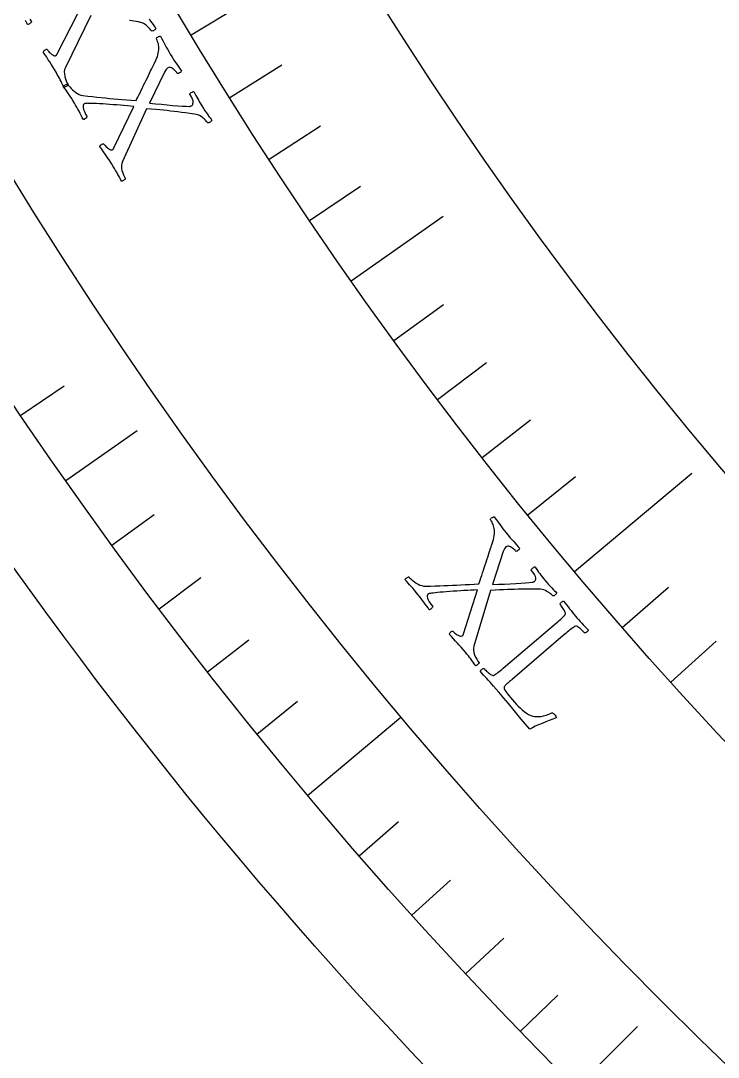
# Model space of a CAD drawing. Header units: millimetres. Extents: x -76 to 76, y -76 to 98.
# Drawn here: x -61.75 to -50.34, y -52.16 to -35.19 of the extents above; entities that cross this region are included whole.
import ezdxf

# ---------------------------------------------------------------- set-up
doc = ezdxf.new("R2010")
doc.units = ezdxf.units.MM
for name, color, linetype in [('CUT_OUTER', 1, 'Continuous'), ('ENGRAVE', 7, 'Continuous'), ('ENGRAVE_FINE', 8, 'Continuous'), ('TEXT', 5, 'Continuous')]:
    doc.layers.add(name, color=color, linetype=linetype)

msp = doc.modelspace()

# ---------------------------------------------------------------- linework, layer by layer
at = {"layer": 'CUT_OUTER'}
msp.add_lwpolyline([(-55.0428, -52.4051), (-55.3633, -52.0664), (-55.6817, -51.7257), (-55.9981, -51.383), (-56.3123, -51.0385), (-56.6244, -50.692), (-56.9344, -50.3436), (-57.2422, -49.9933), (-57.5479, -49.6411), (-57.8514, -49.2871), (-58.1527, -48.9312), (-58.4519, -48.5735), (-58.7488, -48.2139), (-59.0435, -47.8525), (-59.336, -47.4893), (-59.6263, -47.1243), (-59.9143, -46.7576), (-60.2001, -46.3891), (-60.4836, -46.0188), (-60.7648, -45.6469), (-61.0438, -45.2731), (-61.3204, -44.8977), (-61.5947, -44.5206), (-61.8668, -44.1419)], dxfattribs=at)
at = {"layer": 'ENGRAVE'}
for points in [[(-56.3413, -39.4506), (-54.8347, -38.3957)], [(-61.0104, -42.72), (-59.8432, -41.9026)], [(-52.6885, -44.2109), (-50.7673, -42.5988)], [(-57.055, -47.8748), (-55.5267, -46.5925)], [(-52.6653, -52.6653), (-51.6577, -51.6577)]]:
    msp.add_lwpolyline(points, dxfattribs=at)
for radius in [74.48, 74.48, 72.485, 68.78, 68.78, 65.854, 60.42, 60.42, 57.228, 51.3, 51.3]:
    msp.add_circle((0, 0), radius, dxfattribs=at)
at = {"layer": 'ENGRAVE_FINE'}
for points in [[(-58.956, -35.4243), (-58.0961, -34.9076)], [(-58.3287, -36.4478), (-57.478, -35.9162)], [(-57.6838, -37.4603), (-56.8424, -36.9139)], [(-57.0212, -38.4613), (-56.1895, -37.9003)], [(-55.6442, -40.4279), (-54.8326, -39.8382)], [(-54.9302, -41.3928), (-54.129, -40.7891)], [(-61.7467, -41.6487), (-61.0379, -41.1706)], [(-54.1994, -42.3452), (-53.4088, -41.7276)], [(-53.4521, -43.2847), (-52.6725, -42.6533)], [(-60.2556, -43.7782), (-59.5639, -43.2757)], [(-59.4824, -44.8232), (-58.7995, -44.3086)], [(-51.9089, -45.1237), (-51.1518, -44.4656)], [(-58.691, -45.8545), (-58.0173, -45.3281)], [(-51.1135, -46.0228), (-50.368, -45.3515)], [(-57.8818, -46.8718), (-57.2174, -46.3337)], [(-56.2108, -48.8633), (-55.5655, -48.3023)], [(-55.3494, -49.8368), (-54.714, -49.2647)], [(-54.4712, -50.7952), (-53.8459, -50.2121)], [(-53.5764, -51.7382), (-52.9614, -51.1442)]]:
    msp.add_lwpolyline(points, dxfattribs=at)
at = {"layer": 'TEXT'}
for points in [[(-60.5995, -35.1068), (-61.0165, -35.9606), (-61.0285, -35.9931), (-61.0342, -36.0279), (-61.0337, -36.0651), (-61.0271, -36.1047), (-61.0164, -36.1439), (-61.004, -36.1801), (-60.9897, -36.2132), (-60.9737, -36.2432), (-60.9776, -36.2497), (-60.9842, -36.2563), (-60.9935, -36.2632), (-61.0055, -36.2702), (-61.0176, -36.2765), (-61.0271, -36.281), (-61.034, -36.2838), (-61.0383, -36.2849), (-61.0558, -36.2502), (-61.072, -36.218), (-61.087, -36.1883), (-61.1006, -36.161), (-61.1146, -36.1338), (-61.1307, -36.1041), (-61.1487, -36.072), (-61.1688, -36.0375), (-61.1969, -35.9903), (-61.2235, -35.9465), (-61.2487, -35.9061), (-61.2725, -35.8691), (-61.2965, -35.8322), (-61.3226, -35.7922), (-61.3505, -35.7492), (-61.3804, -35.7031), (-61.3769, -35.6955), (-61.3704, -35.6877), (-61.3607, -35.6797), (-61.348, -35.6715), (-61.3352, -35.6648), (-61.3253, -35.6614), (-61.3182, -35.6613), (-61.314, -35.6645), (-61.3087, -35.6725), (-61.3013, -35.6822), (-61.2916, -35.6937), (-61.2798, -35.7069), (-61.2664, -35.7204), (-61.2523, -35.7328), (-61.2374, -35.7442), (-61.2217, -35.7546), (-61.2064, -35.7624), (-61.1923, -35.7662), (-61.1796, -35.7659), (-61.1683, -35.7617), (-61.1658, -35.76), (-61.1632, -35.7575), (-61.1603, -35.7544), (-61.1573, -35.7505), (-61.1545, -35.7464), (-61.1522, -35.7423), (-61.1504, -35.7384), (-61.1492, -35.7346), (-60.8084, -35.0636)], [(-61.5985, -35.1683), (-61.5735, -35.2145), (-61.5775, -35.221), (-61.584, -35.228), (-61.593, -35.2355), (-61.6045, -35.2433), (-61.6161, -35.2503), (-61.6255, -35.255), (-61.6326, -35.2574), (-61.6375, -35.2575), (-61.6538, -35.2236), (-61.6704, -35.1895)], [(-59.6449, -35.1648), (-59.6226, -35.1993), (-59.6016, -35.23), (-59.5823, -35.2576), (-59.5649, -35.2827), (-59.5492, -35.3054), (-59.5354, -35.3256), (-59.5398, -35.331), (-59.5462, -35.3371), (-59.5546, -35.3437), (-59.5651, -35.351), (-59.5763, -35.3574), (-59.5869, -35.3612), (-59.5971, -35.3627), (-59.6067, -35.3616), (-59.6108, -35.3555), (-59.6176, -35.3465), (-59.6272, -35.3346), (-59.6394, -35.3198), (-59.6542, -35.3036), (-59.6712, -35.2876), (-59.6906, -35.2718), (-59.7122, -35.2561), (-59.7359, -35.2418), (-59.7615, -35.23), (-59.789, -35.2206), (-59.8185, -35.2137), (-59.8945, -35.2022), (-59.9654, -35.1914)]]:
    msp.add_lwpolyline(points, dxfattribs=at)
for points in [[(-59.3013, -35.7386), (-59.2765, -35.7792), (-59.2523, -35.8177), (-59.2287, -35.8543), (-59.2057, -35.8888), (-59.1831, -35.9222), (-59.1608, -35.9554), (-59.1388, -35.9884), (-59.1172, -36.0212), (-59.1218, -36.0268), (-59.1291, -36.0332), (-59.1392, -36.0405), (-59.1519, -36.0487), (-59.1645, -36.0556), (-59.1744, -36.0592), (-59.1814, -36.0596), (-59.1856, -36.0566), (-59.1915, -36.0477), (-59.1994, -36.0373), (-59.2092, -36.0253), (-59.221, -36.0117), (-59.2341, -35.998), (-59.2481, -35.9856), (-59.2629, -35.9744), (-59.2786, -35.9646), (-59.2945, -35.9576), (-59.3102, -35.9553), (-59.3258, -35.9577), (-59.3411, -35.9646), (-59.354, -35.9748), (-59.3669, -35.9897), (-59.3797, -36.0093), (-59.3924, -36.0336), (-59.6406, -36.5443), (-59.5416, -36.5531), (-59.4454, -36.5618), (-59.352, -36.5705), (-59.2613, -36.5792), (-59.1774, -36.5867), (-59.1042, -36.592), (-59.0415, -36.595), (-58.9896, -36.5957), (-58.9818, -36.5952), (-58.9745, -36.594), (-58.9677, -36.592), (-58.9612, -36.5893), (-58.9557, -36.5865), (-58.9514, -36.5844), (-58.9483, -36.5828), (-58.9465, -36.5818), (-58.9391, -36.5748), (-58.9333, -36.564), (-58.929, -36.5494), (-58.9263, -36.5311), (-58.9282, -36.5074), (-58.9379, -36.4771), (-58.9553, -36.4401), (-58.9805, -36.3963), (-58.9797, -36.3916), (-58.9754, -36.3857), (-58.9676, -36.3786), (-58.9563, -36.3703), (-58.9439, -36.3624), (-58.933, -36.3563), (-58.9236, -36.3522), (-58.9156, -36.3499), (-58.8979, -36.3837), (-58.8812, -36.4155), (-58.8655, -36.4453), (-58.8507, -36.4731), (-58.8359, -36.5005), (-58.8198, -36.5289), (-58.8024, -36.5583), (-58.7838, -36.5887), (-58.7575, -36.6303), (-58.7327, -36.6681), (-58.7095, -36.7021), (-58.6877, -36.7322), (-58.6678, -36.7593), (-58.6497, -36.784), (-58.6335, -36.8062), (-58.6192, -36.8261), (-58.6234, -36.8316), (-58.6296, -36.8378), (-58.6379, -36.8447), (-58.6481, -36.8523), (-58.6592, -36.8589), (-58.6697, -36.863), (-58.6798, -36.8647), (-58.6895, -36.8639), (-58.6937, -36.8579), (-58.7008, -36.8491), (-58.7106, -36.8374), (-58.7233, -36.8229), (-58.7384, -36.8071), (-58.7559, -36.7916), (-58.7756, -36.7763), (-58.7976, -36.7611), (-58.8217, -36.7474), (-58.8476, -36.7362), (-58.8753, -36.7276), (-58.9049, -36.7214), (-58.9812, -36.7119), (-59.0524, -36.7028), (-59.1183, -36.6942), (-59.179, -36.6862), (-59.2372, -36.6786), (-59.2954, -36.6716), (-59.3537, -36.6652), (-59.4119, -36.6594), (-59.4729, -36.6536), (-59.5393, -36.6476), (-59.6112, -36.6412), (-59.6884, -36.6344), (-60.0836, -37.4985), (-60.0947, -37.5312), (-60.0996, -37.5662), (-60.0982, -37.6034), (-60.0905, -37.6428), (-60.0789, -37.6818), (-60.0655, -37.7176), (-60.0504, -37.7503), (-60.0336, -37.7799), (-60.0374, -37.7865), (-60.0438, -37.7933), (-60.053, -37.8004), (-60.0648, -37.8077), (-60.0767, -37.8143), (-60.086, -37.8191), (-60.0929, -37.822), (-60.0972, -37.8232), (-60.1156, -37.789), (-60.1326, -37.7573), (-60.1483, -37.7279), (-60.1626, -37.701), (-60.1773, -37.6741), (-60.1941, -37.6449), (-60.213, -37.6132), (-60.2339, -37.5792), (-60.2632, -37.5328), (-60.2909, -37.4897), (-60.3171, -37.4499), (-60.3418, -37.4135), (-60.3668, -37.3772), (-60.3939, -37.338), (-60.4229, -37.2957), (-60.454, -37.2503), (-60.4507, -37.2426), (-60.4443, -37.2346), (-60.4349, -37.2264), (-60.4224, -37.2179), (-60.4097, -37.2109), (-60.3999, -37.2073), (-60.3928, -37.207), (-60.3885, -37.21), (-60.3831, -37.2179), (-60.3754, -37.2274), (-60.3654, -37.2387), (-60.3532, -37.2515), (-60.3396, -37.2647), (-60.3251, -37.2768), (-60.31, -37.2878), (-60.294, -37.2977), (-60.2784, -37.3052), (-60.2643, -37.3086), (-60.2516, -37.308), (-60.2404, -37.3035), (-60.238, -37.3017), (-60.2354, -37.2992), (-60.2327, -37.296), (-60.2297, -37.2921), (-60.227, -37.2878), (-60.2248, -37.2837), (-60.2231, -37.2797), (-60.222, -37.2759), (-59.8984, -36.5965), (-59.9493, -36.5916), (-60.0028, -36.5869), (-60.0588, -36.5822), (-60.1173, -36.5776), (-60.1768, -36.5732), (-60.2355, -36.5688), (-60.2936, -36.5646), (-60.351, -36.5605), (-60.4062, -36.5568), (-60.4578, -36.5537), (-60.5059, -36.5512), (-60.5503, -36.5492), (-60.5896, -36.5478), (-60.6223, -36.5468), (-60.6483, -36.5462), (-60.6677, -36.546), (-60.6711, -36.5462), (-60.6754, -36.5466), (-60.6803, -36.547), (-60.6861, -36.5474), (-60.6922, -36.5482), (-60.6982, -36.5499), (-60.7042, -36.5523), (-60.7101, -36.5554), (-60.719, -36.5642), (-60.7243, -36.5777), (-60.7262, -36.596), (-60.7247, -36.619), (-60.7181, -36.6473), (-60.7051, -36.6814), (-60.6855, -36.7212), (-60.6594, -36.7668), (-60.6632, -36.7734), (-60.6695, -36.7806), (-60.6783, -36.7882), (-60.6896, -36.7964), (-60.7011, -36.8037), (-60.7103, -36.8086), (-60.7174, -36.8111), (-60.7223, -36.8114), (-60.7394, -36.7779), (-60.7569, -36.7442), (-60.7747, -36.7103), (-60.7928, -36.6762), (-60.8111, -36.6423), (-60.8297, -36.6089), (-60.8486, -36.5761), (-60.8677, -36.5438), (-60.894, -36.5005), (-60.9187, -36.4607), (-60.9419, -36.4244), (-60.9636, -36.3916), (-60.9847, -36.3604), (-61.0063, -36.3286), (-61.0285, -36.2963), (-61.0511, -36.2635), (-61.0454, -36.2576), (-61.0376, -36.2519), (-61.0275, -36.2462), (-61.0152, -36.2406), (-61.003, -36.2357), (-60.9935, -36.2321), (-60.9865, -36.2299), (-60.9821, -36.229), (-60.9773, -36.2359), (-60.9686, -36.247), (-60.9559, -36.2625), (-60.9393, -36.2822), (-60.9195, -36.304), (-60.8974, -36.3256), (-60.873, -36.3471), (-60.8464, -36.3683), (-60.8183, -36.3873), (-60.79, -36.4017), (-60.7612, -36.4118), (-60.7322, -36.4174), (-60.6512, -36.4269), (-60.5739, -36.4356), (-60.5002, -36.4436), (-60.43, -36.4509), (-60.3617, -36.4577), (-60.2933, -36.4642), (-60.2249, -36.4704), (-60.1564, -36.4763), (-60.0864, -36.4822), (-60.0136, -36.4885), (-59.938, -36.4952), (-59.8594, -36.5022), (-59.8455, -36.4749), (-59.8302, -36.4441), (-59.8135, -36.4099), (-59.7955, -36.3723), (-59.7765, -36.3326), (-59.757, -36.2923), (-59.7369, -36.2512), (-59.7161, -36.2094), (-59.6955, -36.1679), (-59.6758, -36.1277), (-59.6568, -36.0888), (-59.6386, -36.0512), (-59.6216, -36.016), (-59.6061, -35.9841), (-59.5923, -35.9555), (-59.58, -35.9303), (-59.57, -35.9097), (-59.5628, -35.895), (-59.5585, -35.8862), (-59.5571, -35.8833), (-59.5392, -35.8475), (-59.5242, -35.8141), (-59.5122, -35.7831), (-59.5032, -35.7545), (-59.4966, -35.7266), (-59.4917, -35.6976), (-59.4888, -35.6675), (-59.4876, -35.6364), (-59.4882, -35.6156), (-59.4906, -35.5946), (-59.4951, -35.5733), (-59.5014, -35.5518), (-59.5086, -35.5317), (-59.5155, -35.5142), (-59.5221, -35.4996), (-59.5284, -35.4878), (-59.5291, -35.4827), (-59.5255, -35.4766), (-59.5177, -35.4696), (-59.5057, -35.4617), (-59.4923, -35.4545), (-59.4807, -35.4499), (-59.4707, -35.4479), (-59.4624, -35.4484), (-59.4397, -35.4893), (-59.4189, -35.5273), (-59.4001, -35.5623), (-59.3832, -35.5943), (-59.3661, -35.6262), (-59.3468, -35.6609), (-59.3252, -35.6984), (-59.3013, -35.7386)], [(-53.8028, -43.5792), (-53.7726, -43.616), (-53.7434, -43.6509), (-53.7149, -43.6838), (-53.6874, -43.7148), (-53.6604, -43.7448), (-53.6337, -43.7746), (-53.6074, -43.8043), (-53.5814, -43.8337), (-53.5853, -43.8399), (-53.5916, -43.8473), (-53.6006, -43.8559), (-53.612, -43.8657), (-53.6236, -43.8743), (-53.6329, -43.8793), (-53.6398, -43.8806), (-53.6444, -43.8782), (-53.6514, -43.8703), (-53.6606, -43.861), (-53.672, -43.8505), (-53.6856, -43.8387), (-53.7005, -43.8269), (-53.7161, -43.8165), (-53.7323, -43.8075), (-53.7491, -43.7999), (-53.7658, -43.7953), (-53.7817, -43.7951), (-53.7968, -43.7996), (-53.8111, -43.8086), (-53.8224, -43.8204), (-53.8331, -43.837), (-53.8431, -43.8582), (-53.8523, -43.884), (-54.0277, -44.4241), (-53.9284, -44.4191), (-53.8319, -44.4145), (-53.7382, -44.4102), (-53.6472, -44.4063), (-53.5631, -44.4022), (-53.4898, -44.3972), (-53.4274, -44.3916), (-53.3758, -44.3852), (-53.3682, -44.3836), (-53.3611, -44.3813), (-53.3546, -44.3784), (-53.3486, -44.3749), (-53.3435, -44.3714), (-53.3395, -44.3686), (-53.3367, -44.3666), (-53.3351, -44.3654), (-53.3287, -44.3575), (-53.3244, -44.346), (-53.3222, -44.331), (-53.322, -44.3124), (-53.3272, -44.2892), (-53.341, -44.2606), (-53.3634, -44.2263), (-53.3944, -44.1864), (-53.3942, -44.1816), (-53.3908, -44.1752), (-53.384, -44.167), (-53.3739, -44.1573), (-53.3628, -44.1477), (-53.3528, -44.1403), (-53.344, -44.1349), (-53.3364, -44.1315), (-53.3143, -44.1625), (-53.2933, -44.1917), (-53.2736, -44.219), (-53.2552, -44.2446), (-53.2367, -44.2696), (-53.2168, -44.2955), (-53.1956, -44.3223), (-53.1729, -44.3498), (-53.1411, -44.3874), (-53.1114, -44.4214), (-53.0837, -44.4518), (-53.058, -44.4787), (-53.0345, -44.5028), (-53.0132, -44.5247), (-52.994, -44.5445), (-52.9771, -44.5622), (-52.9805, -44.5683), (-52.9859, -44.5753), (-52.9931, -44.5832), (-53.0022, -44.5921), (-53.0122, -44.6002), (-53.0221, -44.6058), (-53.0319, -44.6088), (-53.0415, -44.6093), (-53.0466, -44.604), (-53.0548, -44.5962), (-53.0662, -44.5861), (-53.0807, -44.5735), (-53.0979, -44.5599), (-53.1173, -44.5469), (-53.1389, -44.5344), (-53.1628, -44.5225), (-53.1885, -44.5122), (-53.2157, -44.5047), (-53.2444, -44.5), (-53.2746, -44.498), (-53.3515, -44.4991), (-53.4232, -44.4999), (-53.4897, -44.5005), (-53.551, -44.5009), (-53.6096, -44.5014), (-53.6682, -44.5025), (-53.7268, -44.5042), (-53.7853, -44.5065), (-53.8465, -44.5092), (-53.9131, -44.5124), (-53.9852, -44.5159), (-54.0626, -44.5199), (-54.3348, -45.4303), (-54.3413, -45.4642), (-54.3413, -45.4995), (-54.3348, -45.5362), (-54.3217, -45.5741), (-54.3048, -45.6111), (-54.2866, -45.6448), (-54.2672, -45.6751), (-54.2464, -45.7021), (-54.2493, -45.7091), (-54.2547, -45.7168), (-54.2628, -45.725), (-54.2735, -45.7339), (-54.2844, -45.7421), (-54.293, -45.7481), (-54.2993, -45.752), (-54.3035, -45.7538), (-54.3264, -45.7224), (-54.3476, -45.6933), (-54.3672, -45.6664), (-54.3851, -45.6417), (-54.4034, -45.6171), (-54.424, -45.5905), (-54.4471, -45.5618), (-54.4725, -45.531), (-54.5079, -45.489), (-54.5413, -45.4501), (-54.5728, -45.4144), (-54.6023, -45.3817), (-54.632, -45.3492), (-54.6642, -45.3141), (-54.6988, -45.2762), (-54.7359, -45.2356), (-54.7337, -45.2275), (-54.7284, -45.2187), (-54.7202, -45.2092), (-54.709, -45.1991), (-54.6975, -45.1904), (-54.6882, -45.1855), (-54.6813, -45.1842), (-54.6766, -45.1866), (-54.6701, -45.1937), (-54.6611, -45.2021), (-54.6498, -45.2118), (-54.6359, -45.2229), (-54.6206, -45.234), (-54.6046, -45.244), (-54.588, -45.2528), (-54.5709, -45.2605), (-54.5544, -45.2656), (-54.54, -45.2671), (-54.5275, -45.2648), (-54.517, -45.2588), (-54.5148, -45.2567), (-54.5126, -45.2538), (-54.5103, -45.2502), (-54.508, -45.2459), (-54.5059, -45.2414), (-54.5043, -45.237), (-54.5032, -45.2328), (-54.5026, -45.2289), (-54.2758, -44.5113), (-54.3269, -44.5135), (-54.3805, -44.5162), (-54.4366, -44.5193), (-54.4952, -44.5229), (-54.5547, -44.5266), (-54.6135, -44.5305), (-54.6716, -44.5343), (-54.729, -44.5382), (-54.7842, -44.5421), (-54.8358, -44.5461), (-54.8837, -44.5502), (-54.928, -44.5545), (-54.9672, -44.5585), (-54.9997, -44.562), (-55.0255, -44.565), (-55.0447, -44.5674), (-55.0481, -44.5682), (-55.0522, -44.5691), (-55.0571, -44.5702), (-55.0627, -44.5714), (-55.0687, -44.5731), (-55.0744, -44.5755), (-55.08, -44.5787), (-55.0854, -44.5826), (-55.093, -44.5925), (-55.0964, -44.6067), (-55.0958, -44.625), (-55.0911, -44.6476), (-55.0807, -44.6748), (-55.063, -44.7067), (-55.0382, -44.7435), (-55.006, -44.785), (-55.0089, -44.7921), (-55.0141, -44.8), (-55.0218, -44.8088), (-55.0319, -44.8185), (-55.0422, -44.8273), (-55.0507, -44.8334), (-55.0574, -44.8369), (-55.0622, -44.8378), (-55.0838, -44.807), (-55.1057, -44.7761), (-55.128, -44.745), (-55.1506, -44.7137), (-55.1735, -44.6826), (-55.1965, -44.6521), (-55.2197, -44.6222), (-55.2431, -44.5928), (-55.2751, -44.5536), (-55.3051, -44.5176), (-55.3331, -44.4849), (-55.359, -44.4554), (-55.3843, -44.4274), (-55.4101, -44.3989), (-55.4365, -44.3699), (-55.4634, -44.3405), (-55.4586, -44.334), (-55.4517, -44.3272), (-55.4425, -44.3202), (-55.431, -44.3129), (-55.4197, -44.3064), (-55.4107, -44.3015), (-55.4041, -44.2983), (-55.3999, -44.2969), (-55.3942, -44.303), (-55.384, -44.3129), (-55.3693, -44.3264), (-55.3501, -44.3437), (-55.3275, -44.3625), (-55.3027, -44.3809), (-55.2756, -44.3988), (-55.2462, -44.4161), (-55.2158, -44.431), (-55.1857, -44.4415), (-55.1559, -44.4474), (-55.1263, -44.449), (-55.0448, -44.4472), (-54.967, -44.4452), (-54.8929, -44.443), (-54.8224, -44.4405), (-54.7538, -44.4378), (-54.6852, -44.4348), (-54.6165, -44.4315), (-54.5479, -44.4279), (-54.4778, -44.4241), (-54.4048, -44.4203), (-54.329, -44.4165), (-54.2502, -44.4126), (-54.2402, -44.3835), (-54.2293, -44.3509), (-54.2175, -44.3148), (-54.2048, -44.275), (-54.1915, -44.2332), (-54.1777, -44.1905), (-54.1635, -44.147), (-54.1487, -44.1028), (-54.134, -44.0588), (-54.12, -44.0163), (-54.1065, -43.9751), (-54.0937, -43.9354), (-54.0817, -43.8982), (-54.0709, -43.8644), (-54.0611, -43.8343), (-54.0524, -43.8076), (-54.0453, -43.7858), (-54.0403, -43.7703), (-54.0372, -43.761), (-54.0362, -43.7578), (-54.0234, -43.7199), (-54.0132, -43.6848), (-54.0056, -43.6525), (-54.0006, -43.6229), (-53.9978, -43.5943), (-53.9971, -43.5649), (-53.9983, -43.5347), (-54.0014, -43.5038), (-54.0048, -43.4832), (-54.0102, -43.4627), (-54.0175, -43.4423), (-54.0268, -43.4219), (-54.0366, -43.4029), (-54.0459, -43.3866), (-54.0544, -43.373), (-54.0624, -43.3622), (-54.0637, -43.3572), (-54.061, -43.3507), (-54.0542, -43.3427), (-54.0434, -43.3332), (-54.0312, -43.3242), (-54.0203, -43.3181), (-54.0107, -43.3147), (-54.0024, -43.3141), (-53.9742, -43.3515), (-53.9484, -43.3862), (-53.925, -43.4182), (-53.9038, -43.4476), (-53.8825, -43.4769), (-53.8586, -43.5086), (-53.832, -43.5427), (-53.8028, -43.5792)], [(-53.7016, -45.9704), (-53.7039, -45.9724), (-53.7068, -45.9749), (-53.7102, -45.9778), (-53.7141, -45.9811), (-53.7242, -45.9898), (-53.7357, -45.9996), (-53.7487, -46.0107), (-53.7631, -46.0231), (-53.7778, -46.0359), (-53.7916, -46.0484), (-53.8046, -46.0606), (-53.8166, -46.0725), (-53.8267, -46.0834), (-53.8337, -46.0926), (-53.8377, -46.1001), (-53.8386, -46.1059), (-53.8357, -46.1226), (-53.8304, -46.1393), (-53.8226, -46.1559), (-53.8123, -46.1724), (-53.7988, -46.191), (-53.7811, -46.2135), (-53.7594, -46.24), (-53.7335, -46.2704), (-53.6343, -46.3854), (-53.6075, -46.4147), (-53.5778, -46.4439), (-53.5451, -46.473), (-53.5095, -46.5021), (-53.473, -46.5285), (-53.4376, -46.5497), (-53.4033, -46.5657), (-53.3701, -46.5765), (-53.3393, -46.582), (-53.3065, -46.5846), (-53.2717, -46.5843), (-53.2349, -46.581), (-53.1954, -46.574), (-53.1526, -46.5625), (-53.1064, -46.5464), (-53.0569, -46.5258), (-53.0486, -46.5244), (-53.0395, -46.5269), (-53.0297, -46.5334), (-53.0192, -46.5438), (-53.005, -46.5615), (-52.9951, -46.5775), (-52.9894, -46.5917), (-52.988, -46.6042), (-53.0429, -46.6263), (-53.0996, -46.6488), (-53.1583, -46.6718), (-53.2188, -46.6952), (-53.2772, -46.7188), (-53.3298, -46.7425), (-53.3763, -46.7662), (-53.4169, -46.7899), (-53.4885, -46.7076), (-53.5592, -46.6249), (-53.629, -46.542), (-53.6979, -46.4588), (-53.7689, -46.373), (-53.8447, -46.2822), (-53.9254, -46.1866), (-54.011, -46.086), (-54.0409, -46.0513), (-54.0696, -46.0188), (-54.0971, -45.9884), (-54.1235, -45.9602), (-54.1492, -45.9326), (-54.175, -45.9042), (-54.2009, -45.8749), (-54.2267, -45.8447), (-54.2248, -45.8368), (-54.2203, -45.8288), (-54.2133, -45.8207), (-54.2036, -45.8125), (-54.1932, -45.8051), (-54.1838, -45.7998), (-54.1754, -45.7964), (-54.168, -45.795), (-54.1614, -45.8025), (-54.1521, -45.8123), (-54.1402, -45.8244), (-54.1256, -45.8388), (-54.1096, -45.8538), (-54.0933, -45.8679), (-54.0766, -45.8811), (-54.0596, -45.8933), (-54.0438, -45.9031), (-54.0308, -45.9091), (-54.0206, -45.9114), (-54.0131, -45.9099), (-53.9964, -45.9022), (-53.9787, -45.892), (-53.96, -45.8794), (-53.9402, -45.8642), (-53.9195, -45.8474), (-53.8982, -45.8299), (-53.8762, -45.8115), (-53.8535, -45.7923), (-52.9812, -45.0506), (-52.9586, -45.0313), (-52.9367, -45.0123), (-52.9156, -44.9939), (-52.8953, -44.9758), (-52.8767, -44.9583), (-52.8608, -44.9416), (-52.8477, -44.9257), (-52.8373, -44.9105), (-52.8337, -44.9027), (-52.8339, -44.8922), (-52.8379, -44.8788), (-52.8455, -44.8626), (-52.8554, -44.845), (-52.866, -44.8273), (-52.8773, -44.8096), (-52.8894, -44.7918), (-52.9009, -44.7754), (-52.9106, -44.762), (-52.9185, -44.7514), (-52.9246, -44.7438), (-52.9219, -44.7368), (-52.9172, -44.7291), (-52.9103, -44.7208), (-52.9013, -44.7118), (-52.8916, -44.7036), (-52.8824, -44.698), (-52.8738, -44.6948), (-52.8659, -44.6942), (-52.841, -44.7258), (-52.8164, -44.7574), (-52.7922, -44.7888), (-52.7682, -44.82), (-52.7444, -44.8508), (-52.7204, -44.881), (-52.6961, -44.9107), (-52.6717, -44.9397), (-52.6463, -44.9691), (-52.6208, -44.9977), (-52.5952, -45.0257), (-52.5696, -45.0528), (-52.5437, -45.08), (-52.5173, -45.1079), (-52.4905, -45.1366), (-52.4633, -45.166), (-52.4653, -45.1738), (-52.4697, -45.1817), (-52.4767, -45.1899), (-52.4863, -45.1982), (-52.4966, -45.2057), (-52.506, -45.2112), (-52.5143, -45.2146), (-52.5216, -45.2161), (-52.5282, -45.2089), (-52.5373, -45.1994), (-52.5491, -45.1877), (-52.5635, -45.1738), (-52.5791, -45.1592), (-52.5946, -45.1454), (-52.6101, -45.1325), (-52.6256, -45.1204), (-52.6401, -45.1106), (-52.6527, -45.1045), (-52.6635, -45.1022), (-52.6725, -45.1037), (-52.686, -45.1105), (-52.7006, -45.1193), (-52.7162, -45.1301), (-52.7328, -45.1429), (-52.7503, -45.1571), (-52.7684, -45.172), (-52.7873, -45.1878), (-52.8067, -45.2044), (-52.8099, -45.2071), (-52.813, -45.2097), (-52.8161, -45.2124), (-52.8193, -45.2151), (-52.8224, -45.2178), (-52.8255, -45.2204), (-52.8286, -45.2231), (-52.8318, -45.2258)]]:
    msp.add_lwpolyline(points, close=True, dxfattribs=at)

doc.saveas('drawing.dxf')
